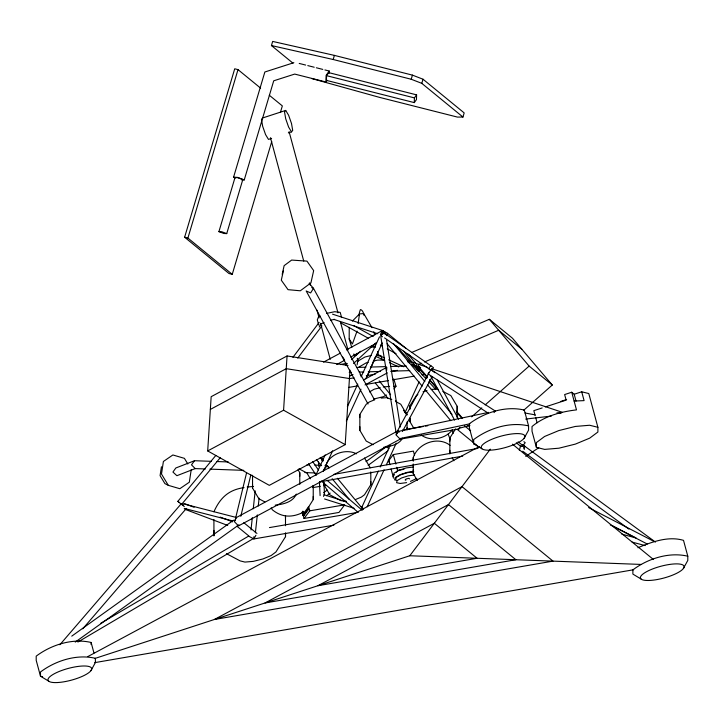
<?xml version="1.0" encoding="UTF-8"?>
<svg xmlns="http://www.w3.org/2000/svg" width="724" height="724" viewBox="0 0 724 724"><rect width="100%" height="100%" fill="white"/><g stroke="black" fill="none" stroke-linecap="round" stroke-linejoin="round"><path stroke-width="1.09" d="M351.792 347.565L349.185 338.968L349.23 327.384M241.336 179.778L244.25 179.905L273.717 80.807L294.704 74.083L325.954 81.984L326.135 75.323L329.212 71.024L324.922 69.947M326.551 75.667L326.424 80.382L414.291 102.609L416.463 99.577L416.59 94.862L328.732 72.626L326.551 75.667L414.418 97.894L416.59 94.862M329.149 73.251L329.212 71.024M414.291 102.609L414.418 97.894M386.634 370.389L386.788 367.339L363.511 379.919M349.982 370.064L345.203 444.636L269.301 485.351L207.688 450.934L211.164 396.689L287.057 355.964L348.036 365.475M207.688 450.934L283.582 410.209L287.057 355.964M251.002 529.959L252.314 517.66M253.264 508.728L255.183 490.845M255.391 532.792L257.31 514.918M258.26 505.976L259.102 498.148M358.127 323.583L359.502 313.935L363.747 313.555L372.027 327.737M161.434 466.745L160.085 475.641L164.909 483.614L168.303 485.333L179.833 488.709L189.326 482.202L191.227 469.632M354.697 354.353L354.398 356.172L353.746 354.018M356.398 355.384L356.733 353.366M357.131 364.833L357.728 361.222L364.932 357.013L371.322 355.448M282.197 274.342L284.134 265.654L291.645 260.07L306.931 261.12L313.664 270.604L310.922 282.894L300.306 290.795L288.034 289.672L281.301 280.188L283.365 270.966M393.422 475.496L393.983 473.179L398.897 470.283L406.291 467.921L413.35 466.989M395.747 479.523L396.254 477.424L400.698 474.808L407.395 472.663L413.775 471.822M409.612 478.944L408.951 478.338L406.191 478.962L405.15 479.958L405.911 480.121M235.716 517.669L246.558 472.908M240.793 516.312L250.839 474.826M519.325 450.247L520.565 446.029L524.176 446.038M271.744 141.533L232.25 274.342L228.965 273.509L184.629 237.228L234.721 68.789L237.997 69.622L260.604 88.12M232.25 274.342L187.905 238.06L237.997 69.622M292.903 63.115L271.437 45.549L272.658 41.422L334.398 55.386L412.436 75.124L423.015 79.224L464.174 112.908L462.953 117.035L457.441 117.089L379.403 97.342L311.791 78.572M235.508 177.923L233.571 177.199L264.857 71.993L293.853 62.698M218.929 231.626L235.001 177.561L237.852 177.688L242.812 179.543L226.739 233.599L223.897 233.481L218.929 231.626L221.77 231.743L226.739 233.599M280.414 112.383L282.342 105.903L269.301 95.233M271.437 45.549L333.176 59.504L334.398 55.386M462.953 117.035L421.793 83.35L411.214 79.251L412.436 75.124M421.793 83.35L423.015 79.224M323.556 496.447L324.452 493.469L323.909 482.202M357.05 331.085L352.416 344L349.185 338.968M182.692 505.497L183.353 503.823L236.178 517.443L234.857 520.791M367.457 376.1L369.575 370.887M370.851 367.756L375.086 357.321M319.248 327.076L320.424 324.198L324.026 322.506M408.155 362.751L408.888 361.086L427.106 367.168M361.475 508.04L378.353 471.107M380.227 466.998L390.064 445.45M405.06 412.617L419.124 381.838M367.195 506.773L384.064 469.831M386.408 464.699L396.245 443.151M425.766 378.516L426.708 376.462M315.709 475.496L325.157 454.953M347.366 406.68L357.765 384.082M361.068 376.887L379.494 336.832M323.176 471.351L332.633 450.808M346.334 421.015L360.977 389.168M365.701 378.896L382.245 342.95M397.938 430.871L396.001 434.898L400.173 439.16L238.522 525.886L234.35 521.624L236.286 517.597L397.938 430.871L399.105 432.192M396.354 433.006L429.16 372.57M402.463 431.45L432.047 376.96M90.953 670.65A22.58 6.073 -15.1 0 0 64.165 669.646A22.58 6.073 -15.1 0 0 54.391 682.578A22.58 6.073 -15.1 0 0 90.953 670.65L95.405 662.523L95.387 658.306C76.69 653.899 55.594 660.641 40.472 671.99L40.49 676.207L48.725 681.175M524.14 438.255A22.58 6.073 -15.1 0 0 497.343 437.251A22.58 6.073 -15.1 0 0 487.578 450.174A22.58 6.073 -15.1 0 0 524.14 438.255L528.583 430.128L528.574 425.902L524.294 410.056C505.596 405.648 484.51 412.399 469.387 423.748L469.396 427.965L473.677 443.812L481.913 448.78M683.356 568.539A22.58 6.073 -15.1 0 0 656.559 567.535A22.58 6.073 -15.1 0 0 646.794 580.467A22.58 6.073 -15.1 0 0 683.356 568.539L687.8 560.412L687.791 556.195L683.51 540.348C668.252 535.851 652.025 541.86 637.907 547.733M255.925 535.271L253.889 538.937L248.603 536.149M386.544 335.158L387.566 333.321L382.281 330.533M458.853 429.169L459.867 427.332M381.919 332.334L382.906 330.624L385.63 332.66M321.682 460.373L322.759 458.545L320.895 457.45M213.915 511.787C220.214 497.696 228.757 489.759 244.042 487.623M296.324 494.076C292.876 502.248 283.138 504.311 275.201 505.144M326.452 463.65C331.221 453.296 346.588 448.527 356.507 453.839M373.168 444.717L366.19 441.043L359.855 430.327L359.846 414.409L366.172 404.327L369.331 401.965L374.806 399.693M285.509 533.407L285.509 536.692L275.925 551.969L271.138 555.543L262.839 558.991L253.246 561.381L244.938 562.077L240.142 560.892L226.458 553.679M306.913 509.678L313.239 499.587L313.23 485.804M409.938 409.132L409.929 405.775L416.264 395.693L417.839 394.508M370.806 471.948L370.824 484.673L364.498 494.754L361.339 497.116L355.864 499.388M402.49 438.183C398.96 444.835 390.399 446.274 383.611 447.323M413.223 461.016L413.223 457.668C417.884 443.215 437.893 435.83 450.138 445.369M452.581 429.549C446.129 438.708 430.554 442.093 421.259 435.034M449.848 450.301L449.857 453.93L449.848 438.011L455.595 428.843M396.299 434.617L398.499 431.386L488.555 412.381M494.049 412.608L495.153 410.988M325.954 81.984L327.185 80.273M394.001 388.987L395.992 386.245L393.756 378.869M211.399 461.333L194.53 460.717L191.498 464.844L195.208 468.591L205.39 468.962M521.76 446.599L523 444.925L655.455 542.086M523.696 448.075L524.927 446.409L523 444.925M292.939 357.312L319.139 322.442M297.745 358.099L321.927 325.909M302.478 511.986L303.057 514.14L307.03 508.872M303.057 514.14L304.035 513.968L305.365 512.212M302.189 512.384L303.057 515.615L307.619 509.569L308.596 509.406L308.017 507.243M303.057 515.615L304.044 515.452L308.596 509.406M304.044 518.456L309.791 510.836L344.714 504.809L338.968 512.438L304.044 518.456L302.288 511.949M389.159 462.301L388.815 460.545L393.304 454.582L413.422 451.106L414.562 455.333M393.44 478.148L393.087 476.392L394.372 474.682M396.299 472.129L397.585 470.428L403.938 469.333M94.663 658.541L409.802 555.751L490.329 449.142M495.379 411.096L431.133 369.747L427.984 373.874L488.383 413.286M381.077 335.23L383.304 332.361L433.468 367.629L431.251 370.498L384.58 337.918M324.035 469.668L327.23 465.55L329.293 467.785M430.889 365.584L428.662 368.462L431.251 370.498M291.501 131.886L292.704 130.42L291.51 123.532L288.614 115.252L285.718 110.428L284.514 111.894L285.709 118.781L288.604 127.062L291.501 131.886L288.36 132.908M179.072 502.356L177.851 501.334L215.815 455.441M177.851 501.334L181.588 504.438L220.277 457.677M59.857 644.749L181.172 503.85L184.294 506.574M82.753 628.803L186.421 508.393M352.398 321.058L359.502 313.935M345.674 364.996L347.33 363.466M351.466 359.647L360.57 351.249M353.538 363.493L375.874 342.868M471.668 416.834L481.804 407.884M485.189 404.897L529.126 366.091L552.285 385.032L523.552 410.408M323.583 492.718L327.194 490.076M366.054 461.604L386.842 446.373M326.569 495.786L330.189 493.135M368.145 465.333L388.028 450.762M71.757 636.143L233.581 520.194M75.26 642.088L238.92 524.819M525.687 456.337L538.801 447.74M100.627 623.373L248.839 535.968L236.929 526.221M77.902 642.025L253.753 538.33M416.87 478.392L410.445 481.406M358.751 367.195L366.199 362.851L368.217 362.353M369.53 391.919L374.181 389.204L380.254 387.72M386.435 394.987L383.648 396.616L373.512 399.087M365.032 384.933L387.34 372.878M210.349 409.413L286.242 368.688L349.439 378.543M323.547 362.127L340.47 353.05M346.443 349.846L382.281 330.615L380.344 334.651L382.435 336.778M336.732 364.543L344.696 360.271M350.669 357.068L376.552 343.176M87.857 656.568L479.216 446.608M320.279 316.144L318.479 316.985L317.302 319.863L318.696 325.013M349.393 376.181L352.995 374.498M412.065 352.317L489.343 319.302L512.492 338.244L552.285 385.032M418.3 364.615L421.395 363.294M424.481 361.973L498.673 330.271L521.823 349.221M423.069 391.811L427.006 390.535M303.754 512.04C292.704 517.624 282.414 517.959 272.342 509.786L271.183 507.841M381.765 334.334L384.815 333.121L386.96 335.719M194.53 460.717L175.832 467.985L172.936 472.048L176.891 475.704L195.208 468.591M285.718 110.428L262.676 117.949L261.473 119.406L262.667 126.302L265.563 134.583L268.468 139.397L271.609 138.375M576.042 401.105L574.186 394.245L571.734 392.236L564.639 394.553L566.141 400.128L545.299 406.924M574.186 394.245L581.707 391.793L588.784 393.539L597.888 427.287L597.897 432.02L589.671 438.165L575.399 444.093L558.919 448.201L544.638 449.396L536.375 447.351L532.031 431.251L532.022 426.526C544.339 416.128 560.765 411.721 576.494 409.884L571.734 392.236M560.829 401.413L566.639 399.512M542.167 407.947L533.832 410.662L535.19 415.694M458.355 428.508L469.243 425.567M373.285 361.113L377.34 360.127L383.738 359.991M383.295 386.978L389.593 386.39M326.678 313.392L334.678 311.7L340.217 312.388L341.601 317.537M330.624 320.18L334.624 319.338M340.488 364.561L346.488 363.294M399.53 438.654L469.822 423.821M333.646 474.437L478.03 448.364M319.465 481.967L462.736 456.093M349.592 378.598L354.054 377.828M366.308 375.72L375.213 374.181M390.806 371.493L397.494 370.344M348.488 387.467L357.403 385.928M366.317 384.39L388.589 380.553M393.042 379.783L414.209 376.136M422.011 374.797L424.237 374.408M402.399 430.092L423.368 426.481M425.576 426.101L427.784 425.721M400.227 439.142L458.717 429.061M312.668 487.632L320.307 486.311M323.583 485.75L325.764 485.37M269.464 527.588L357.222 512.456M333.909 525.153L253.925 538.937L253.925 536.692M94.663 662.65L633.609 569.752M413.522 471.514L407.476 472.31L400.082 474.673L395.168 477.569L394.607 479.885L396.616 480.311M414.626 474.998L408.246 475.84L401.558 477.976L397.105 480.591L396.598 482.691L400.236 483.469L406.617 482.627M467.704 425.857L469.93 425.603M525.696 419.078L551.344 416.074M431.223 389.476L436.708 389.023M381.132 398.109L386.616 397.657L391.774 399.485M574.114 401.06L584.087 400.616L581.707 391.793M247.21 487.008L253.445 486.483M346.244 501.243L340.877 500.646L329.918 494.863L323.592 484.157L323.583 482.338M356.923 367.439L365.882 367.186M370.371 367.059L386.055 366.616M390.535 366.489L406.227 366.036M414.065 365.819L416.309 365.756M349.212 372.344L351.457 372.281M359.303 372.064L363.783 371.937M368.263 371.81L380.589 371.457M391.793 371.141L409.721 370.625M417.567 370.407L420.925 370.308M393.856 386.299L395.992 386.245M217.028 461.541L228.268 461.948M306.985 464.808L309.238 464.889M314.859 465.098L321.61 465.342M324.976 465.469L327.23 465.55M209.906 469.125L243.816 470.356M304.858 472.582L315.04 472.953M409.802 555.751L641.129 564.43M233.571 177.199L237.463 177.371L244.25 179.905M556.928 412.798L561.136 413.178M371.928 345.927L375.132 346.38M370.996 346.859L375.267 347.466M376.643 354.968L380.878 355.565L382.163 359.81M525.009 413.006L535.009 414.834M405.033 412.68L406.273 412.942L406.463 414.734M597.888 427.287L589.635 425.25L575.345 426.445L558.865 430.554L544.593 436.472L536.366 442.626L536.375 447.351M528.574 425.902C509.868 421.495 488.781 428.246 473.659 439.595L473.677 443.812L475.777 444.337M687.791 556.195C669.085 551.788 647.998 558.53 632.876 569.879L632.885 574.096L641.129 579.064M93.966 653.021L91.115 642.46C72.409 638.052 51.323 644.794 36.2 656.143L36.209 660.36L40.49 676.207L42.598 676.732M333.176 59.504L411.214 79.251M299.211 63.441L305.646 65.06M307.781 65.603L314.216 67.232M316.352 67.775L322.786 69.404M184.629 237.228L187.905 238.06M184.249 508.42L232.757 520.927M621.844 534.158L636.043 537.959L613.002 526.04M632.161 542.113L645.22 545.606M324.108 494.764L340.986 500.103M343.095 500.773L346.253 501.768M324.569 498.972L354.09 508.32M332.533 314.153L382.906 330.624L384.363 332.063M333.773 319.375L377.72 333.737M431.386 368.597L562.105 412.228M184.72 503.723L194.104 507.271M220.177 517.108L232.694 521.841M184.964 509.307L227.725 525.443M311.727 287.573L313.501 288.351L374.408 399.684M376.507 354.253L384.607 357.964M388.661 359.819L403.847 366.787M375.512 356.28L384.598 360.443M389.657 362.76L398.743 366.932M588.639 507.587L653.555 541.181M610.269 524.873L647.22 543.995M442.862 391.376L450.835 395.585L457.17 406.291L457.179 409.92M395.766 401.594L400.743 404.218L407.078 414.924M298.922 468.763L306.895 472.962L310.352 478.799M264.857 501.922L258.875 498.773L252.54 488.057L252.531 484.428M353.602 325.519L373.24 336.47M341.085 323.058L368.57 338.389M380.353 344.968L382.317 346.063M387.222 348.796L396.064 353.728M283.582 410.209L345.203 444.636M361.023 506.447L362.661 507.615M522.746 451.242L628.894 529.099M518.094 441.848L523.009 445.586L525.208 442.699L523.886 441.694M431.133 369.747L434.843 372.688M383.304 332.361L385.023 333.719M516.303 442.798L520.674 446.337M387.566 333.321L405.911 348.334M410.508 356.181L407.938 354.081L416.553 364.208M418.128 365.756L420.698 367.855M512.492 444.165L653.338 559.417M414.173 364.634L420.291 369.638M464.518 425.812L470.636 430.816M457.061 429.242L473.659 442.826M475.406 444.255L478.899 447.115M243.834 522.71L256.939 533.434M387.358 447.396L389.014 448.753M180.367 503.415L181.588 504.438M326.986 480.256L362.235 510.275M321.284 480.953L358.262 512.438M408.933 361.71L407.214 360.244L409.449 362.905M411.503 363.91L418.029 370.226M181.172 503.85L182.873 505.37M417.223 369.285L419.16 371.358L403.657 351.158M416.056 365.33L427.441 377.838M429.721 380.344L438.074 389.512M396.218 346.063L411.35 362.688M412.861 364.353L425.721 378.48M428.753 381.801L435.558 389.277M456.735 412.544L462.03 418.363M309.13 283.301L313.501 288.351L310.632 292.921L306.189 290.976L368.027 404.01M489.343 319.302L529.126 366.091M417.992 365.901L427.404 376.969M429.576 379.521L438.255 389.729M456.346 410.997L462.129 417.802M393.394 343.493L424.852 381.539M427.712 384.996L452.02 414.39M387.123 343.728L422.155 386.091M425.015 389.557L450.753 420.68M379.159 380.887L390.58 394.716M395.576 400.77L396.996 402.499M403.422 410.273L406.988 414.599M375.322 383.05L388.173 398.607M320.216 457.45L323.076 460.926M325.945 464.392L328.814 467.858M337.402 478.274L363.195 509.497M316.379 459.613L321.393 465.686M332.144 478.7L349.33 499.515M360.163 374.426L361.385 376.236M342.434 356.724L344.28 359.43M312.705 461.595L318.397 469.957M308.514 463.785L316.098 474.944M384.878 333.601L385.385 334.407M187.824 463.994L184.412 458.346L172.882 454.971L163.389 461.478L161.497 474.048L168.303 485.333M452.165 457.83L453.894 460.745M409.938 418.065L409.947 421.694L413.974 428.508M413.223 469.957L413.232 473.587L417.259 480.401M364.48 458.039L370.236 467.776M298.035 469.731L299.763 472.654L299.772 476.283M437.35 380.163L458.545 419.223M430.771 376.163L454.609 420.11M435.748 386.752L436.545 388.869M452.093 430.056L453.287 433.233M448.147 434.074L450.138 439.359M373.783 331.782L374.761 335.004M377.512 351.475L378.969 356.317M357.276 358.289L358.163 361.186M535.733 417.703L537.09 422.735M393.304 454.582L395.874 464.093M396.725 467.261L397.585 470.428M388.815 460.545L389.955 464.763M391.096 468.989L393.087 476.392M289.093 131.65L337.981 312.858M340.343 321.592L348 349.973M270.468 137.723L303.745 261.083M309.637 282.912L310.225 285.093M317.003 310.207L319.067 317.845M320.533 323.302L330.253 359.33M308.623 506.492L309.791 510.836M303.456 511.814L304.035 513.968M302.876 511.135L304.044 515.452M386.607 340.361L400.354 426.952M380.797 336.434L396.128 433.015M322.759 458.545L322.868 460.799M318.469 461.903L318.687 466.401M319.456 482.139L320.108 495.632M524.203 446.898L524.285 449.477M449.848 438.011L449.857 441.16M413.223 457.668L413.232 460.808M409.929 405.775L409.947 408.924M407.087 427.703L407.087 429.794L407.087 421.911M370.815 481.523L370.824 484.673M359.846 414.409L359.855 417.558M359.846 426.698L359.855 430.327M313.23 485.487L313.239 487.297M313.23 496.447L313.239 499.587M285.5 518.067L285.491 515.868L285.5 525.733M285.491 532.882L285.509 536.692M213.924 530.411L213.942 535.905L213.915 519.452M91.115 642.46L91.115 644.568M457.17 406.291L457.179 417.739M413.232 464.003L413.232 473.587M409.947 418.499L409.947 421.694M323.583 482.021L323.592 484.157M299.763 472.654L299.772 484.365M252.54 475.279L252.54 488.057M364.072 315.456A12.444 5.267 -83.8 0 0 360.416 309.582A12.444 5.267 -83.8 0 0 358.986 315.012M462.002 486.646L214.385 619.491L553.009 561.127L462.002 486.646M448.473 504.565L265.047 602.965L515.886 559.733L448.473 504.565M434.328 523.28L317.972 585.707L477.098 558.276L434.328 523.28"/></g></svg>
